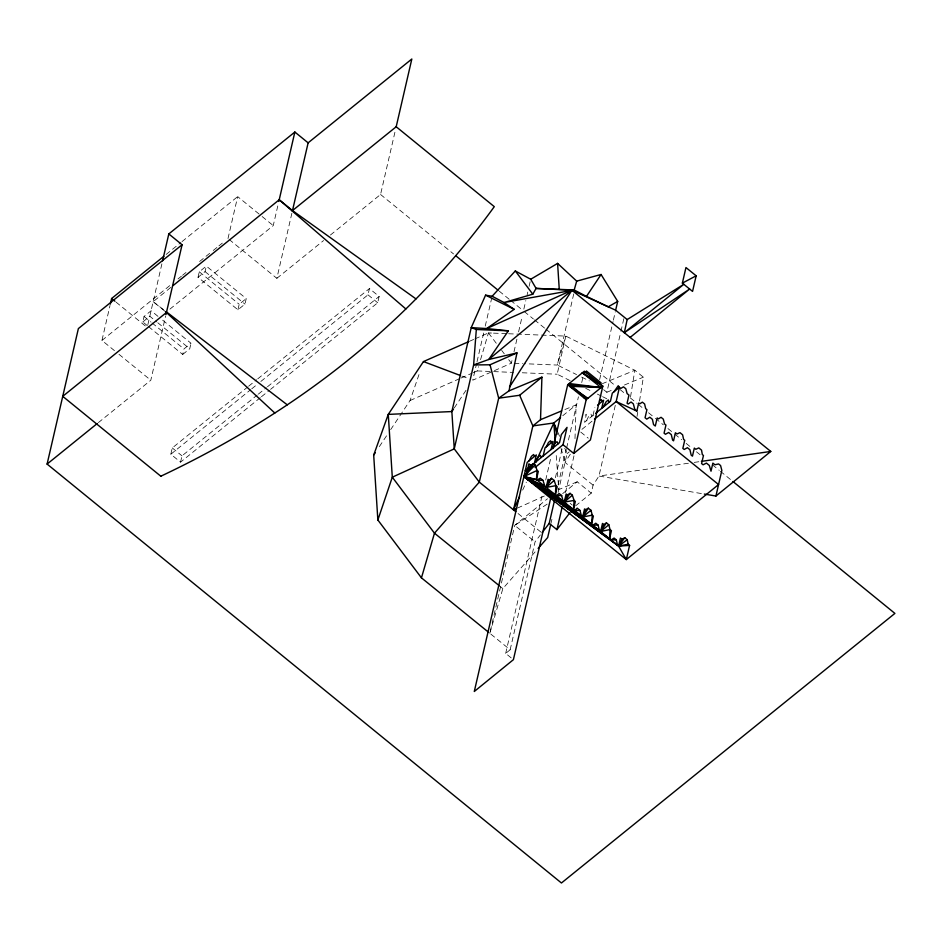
<?xml version="1.0" encoding="UTF-8"?>
<svg xmlns="http://www.w3.org/2000/svg" width="942" height="942" viewBox="0 0 942 942"><rect width="100%" height="100%" fill="white"/><g stroke="black" fill="none" stroke-linecap="round" stroke-linejoin="round"><path stroke-width="0.71" stroke-dasharray="4.71 3.53" d="M574.997 438.607L576.104 404.872L564.246 409.817M630.528 396.888L634.837 370.265L565.812 336.106L519.796 334.21M637.028 416.423L637.71 412.219M639.524 401.009L643.374 377.177L634.837 370.265L602.374 383.677M570.134 380.627L557.169 374.209L565.812 336.106L557.323 365.06L524.282 363.706M114.441 350.624L101.948 340.439L110.014 305.502M147.352 325.661L142.795 321.952L144.067 316.441L151.109 310.754L160.222 318.184M147.859 324.66L161.93 263.701M98.38 422.617L150.802 380.238L165.615 316.053M198.02 277.301L199.292 271.802L206.333 266.103L246.227 298.602L244.955 304.113L237.926 309.8L198.02 277.301L205.062 271.614L206.333 266.103M148.495 326.591L182.701 354.451L183.961 348.94L191.002 343.253L161.365 319.114M182.701 354.451L189.731 348.764L191.002 343.253M260.31 397.665L180.546 462.157L170.832 454.232L172.28 447.945L247.499 387.138M227.999 238.538L237.678 196.607L261.028 215.624M180.546 462.157L181.994 455.857L257.213 395.051M237.926 309.8L239.197 304.29L246.227 298.602M169.913 309.129L273.251 225.585L278.161 204.32M229.13 239.456L276.854 278.326L291.996 212.727M330.418 235.029L380.556 194.488L395.369 130.314M260.852 381.451L367.981 294.846L369.429 288.558L379.143 296.471L377.695 302.759L270.566 389.364M476.699 363.117L472.754 380.191L511.365 363.176L512.672 357.477M477.029 361.693L483.929 331.82M485.236 326.132L491.806 297.684M513.991 351.79L517.276 337.566M518.583 331.878L522.198 316.229M523.846 309.117L525.813 300.58M527.131 294.893L527.779 292.044M529.098 286.356L530.735 279.244M511.2 657.881L505.677 653.407L510.152 649.768L489.828 633.295L514.732 525.389L547.467 498.765M573.737 293.928L557.323 365.06L576.539 374.575M505.677 653.407L542.392 494.362M545.701 480.031L550.67 458.542M510.152 649.768L535.056 541.862L540.367 534.938M555.415 477.7L562.362 447.615M558.076 484.977L566.295 449.416M566.613 448.003L578.435 396.794M581.72 382.57L583.039 376.882M550.94 523.446L551.918 519.219M558.1 492.419L567.06 453.62L564.764 448.298M565.506 492.56L574.396 454.032M599.618 379.673L613.042 321.552M613.372 320.139L615.338 311.625M593.013 415.422L594.885 407.321M603.645 389.67L606.848 392.272L620.59 332.762M620.919 331.337L623.863 318.549M575.55 505.913L591.235 493.149L593.083 485.165L598.959 476.04L615.503 404.401M489.828 633.295L502.851 588.609L537.187 549.504M473.19 372.702L477.217 370.924L478.465 366.697M480.55 359.667L488.451 332.926L507.491 333.703M390.671 429.634L410.064 400.527L420.108 371.313M522.657 490.099L526.331 482.198M586.477 420.733L588.962 415.716L590.964 414.08L591.882 416.34M593.083 485.165L565.023 462.416L570.982 453.173M379.355 446.614L387.433 434.486M454.268 407.933L466.325 389.847M562.786 415.705L576.104 404.872M585.241 415.163L586.407 414.221L584.546 422.31L593.33 415.163M581.956 429.352L592.212 421.015M567.06 453.62L569.251 451.842M562.645 493.632L577.211 481.786L591.235 493.149M166.133 254.446L180.899 242.506M182.03 241.588L237.678 196.607M101.948 340.439L171.22 284.437M178.026 278.926L181.429 276.171M182.571 275.252L185.974 272.497M199.61 261.487L212.091 251.384M213.233 250.466L217.779 246.792M218.909 245.874L222.312 243.118M164.779 311.143L153.157 301.675L171.103 287.169M142.795 321.952L149.837 316.265L156.678 321.834M276.854 278.326L323.577 240.551M248.629 386.22L256.613 379.767M257.755 378.849L369.429 288.558M170.832 454.232L250.596 389.741M251.738 388.822L256.295 385.137M258.344 394.133L266.327 387.68M267.469 386.762L379.143 296.471M261.452 396.735L269.436 390.294M547.184 504.111L514.732 525.389L535.056 541.862M517.488 508.056L545.442 495.551M469.328 341.357L473.696 339.426M475.039 338.837L488.451 332.926L491.524 333.044M410.064 400.527L459.755 378.625M461.097 378.025L471.848 373.291M577.211 481.786L558.759 489.593L556.086 453.396M606.848 392.272L613.607 389.47M624.428 385.007L643.374 377.177M688.39 463.24L598.959 476.04L702.92 493.82M694.172 462.404L699.953 461.58M508.598 333.751L518.441 334.151M514.238 363.294L522.845 363.647M477.217 370.924L513.555 372.42M522.28 372.773L557.169 374.209M461.804 376.058L468.657 378.637M581.661 377.106L589.351 380.909M585.7 388.328L592.177 391.531M597.369 394.097L601.255 396.029M602.562 396.676L607.743 399.243M153.157 301.675L164.826 310.648M580.743 432.084L588.267 438.183M570.11 503.322L572.265 505.077M518.053 513.531L543.122 533.855M500.579 586.772L502.851 588.609M380.556 194.488L453.549 253.94M499.166 291.09L509.422 299.45M510.564 300.38L523.116 310.601M524.247 311.531L533.372 318.961M534.514 319.891L544.782 328.252M545.924 329.17L615.491 385.831M620.048 389.552L625.747 394.192M630.316 397.913L637.157 403.482M638.299 404.412L643.998 409.063M648.567 412.773L654.266 417.424M655.408 418.342L663.392 424.854M667.949 428.563L673.648 433.214M674.79 434.144L681.631 439.714M686.2 443.423L691.899 448.074M696.456 451.783L701.025 455.504M712.423 464.795L719.264 470.364M720.406 471.294L731.816 480.585M367.981 294.846L377.695 302.759M262.135 216.53L273.251 225.585M205.062 271.614L244.955 304.113M199.292 271.802L239.197 304.29M157.809 322.765L189.731 348.764M144.067 316.441L150.908 322.011M152.051 322.941L183.961 348.94M116.066 302.135L146.092 326.58M118.986 354.322L150.802 380.238M172.28 447.945L181.994 455.857M488.451 332.926L497.258 344.56M501.674 350.377L504.311 353.862M508.715 359.679L511.365 363.176M557.864 432.307L559.583 436.299M561.032 448.333L565.023 462.416"/><path stroke-width="1.41" d="M516.157 508.645L513.496 509.834L532.866 425.914L540.52 419.685L541.921 377.153L508.998 390.859L498.683 398.195L479.301 482.116L434.474 533.184L421.451 577.858L488.686 632.365M529.38 467.161L525.306 470.482L527.049 471.883L530.652 465.207L533.561 463.758L523.905 476.558L609.556 538.777L610.004 529.534L608.826 524.776L606.448 522.857L603.916 524.6L600.619 531.535L523.905 476.558L533.561 463.758L535.103 465.018L537.128 470.458L536.434 479.502L618.576 546.089L626.312 559.583L718.569 484.553L616.162 401.539L619.436 387.362L618.246 385.725L613.948 391.825M599.477 530.605L598.04 525.047L592.859 525.247L523.905 476.558L563.139 501.144L561.644 495.551L556.486 495.751L523.905 476.558L611.005 539.943L614.102 538.07L616.268 539.825L617.575 545.277L523.905 476.558L544.912 486.366L542.981 480.42L537.058 480.008L523.905 476.558L618.576 546.089L622.073 539.319L624.782 537.717L627.254 539.719L628.161 544.252L629.586 545.406L626.312 559.583L523.905 476.558L536.434 479.502L538.306 471.4L537.128 470.458L523.905 476.558L555.356 494.844L555.898 485.672L554.179 480.479L551.459 478.277L549.351 480.361L546.195 487.414L523.905 476.558L535.103 465.018M573.478 509.528L574.114 500.438L572.336 495.198L570.04 493.337L567.39 494.986L564.27 502.062L523.905 476.558L591.505 524.152L593.378 516.051L592.283 515.156L590.964 510.305L588.35 508.185L585.559 509.716L582.686 516.993L523.905 476.558L573.478 509.528L575.35 501.438L574.114 500.438L564.27 502.062L566.13 493.973L567.39 494.986M421.451 577.858L377.86 520.008L392.296 477.194L454.256 448.863L451.854 411.56L471.236 327.628L486.72 328.546L514.191 309.329L504.052 302.523L492.136 296.259L485.566 295.164L471.236 327.628L476.311 329.5L473.626 364.943L454.256 448.863L479.301 482.116L515.769 511.683M591.505 524.152L592.283 515.156L582.686 516.993L584.558 508.904L585.559 509.716M508.998 390.859L516.981 352.897L488.71 359.491L473.626 364.943L490.028 364.778L516.981 352.897M624.311 332.691L627.184 319.562L683.81 284.307L624.311 332.691L689.65 289.041L630.139 337.424M732.958 481.515L894.9 613.407L561.444 882.995L47.1 464.076L78.374 328.593L182.077 244.743L168.806 233.934L294.858 132.021L308.128 142.843L292.326 211.302M110.332 304.101L111.627 298.508L163.861 256.283M162.589 260.863L168.806 233.934M165.945 314.628L182.077 244.743M278.82 201.482L294.858 132.021M396.029 127.464L411.831 59.005L308.128 142.843M527.049 471.883L528.909 463.794L530.652 465.207M534.479 463.017L536.339 454.927L527.179 462.381L474.285 691.487L513.402 659.671L550.787 497.765M543.181 455.94L545.041 447.85L552.966 441.409L551.094 449.511M552.978 448.51L567.708 384.725L584.346 371.195L602.821 386.173L590.41 439.926L573.772 453.455L563.022 444.742L567.037 427.374L561.361 434.592L559.489 442.681L530.923 465.913M569.604 386.267L569.969 384.677L584.782 396.688L584.417 398.278L587.961 398.254L569.604 386.267L601.126 387.551L582.356 372.808L586.054 372.573L586.419 370.983L601.078 382.864L600.702 384.454L582.356 372.808L602.821 386.173L586.183 399.702L573.772 453.455M555.356 494.844L557.228 486.743L555.898 485.672L546.195 487.414L548.056 479.313L549.351 480.361M542.133 532.619L549.21 523.387L554.473 500.626M550.611 524.859L547.679 537.552L538.141 548.421M549.21 523.387L556.946 529.651L562.209 506.82M627.184 319.562L615.656 310.212L617.693 301.416L601.067 274.487L576.692 281.128L557.593 263.395L530.735 279.244L515.309 270.966L492.136 296.259M601.714 408.345L603.587 400.256L597.581 405.131M594.496 419.155L616.162 401.539L636.839 411.077L638.7 402.988L639.748 403.824L642.373 402.163L644.611 403.977L645.67 408.628L646.93 409.652L645.058 417.742L646.754 419.119L649.839 417.224L652.382 419.296L653.571 424.642L655.302 426.043L657.175 417.954L658.352 418.907L661.048 417.306L663.286 419.108L664.546 423.935L665.947 425.066L664.075 433.155L665.441 434.262L668.667 432.484L671.281 434.603L672.612 440.079L673.554 440.844L675.426 432.755L676.98 434.003L679.971 432.637L682.609 434.78L683.598 439.372L684.728 440.291L682.856 448.38L684.186 449.464L687.436 447.709L689.944 449.746L691.181 455.127L692.452 456.163L694.325 448.074L695.82 449.287L698.811 447.909L701.543 450.123L702.32 454.55L703.462 455.481L701.59 463.57L703.085 464.783L706.429 463.099L709.314 465.442L711.01 471.212L712.882 463.111L714.919 464.771L718.581 463.935L720.583 465.56L721.843 470.376L715.92 496.045L704.369 494.067M609.556 538.777L611.429 530.687L610.004 529.534L600.619 531.535L602.491 523.434L603.916 524.6M629.586 545.406L618.576 546.089L620.437 538L622.073 539.319M682.361 283.13L685.953 267.54L696.162 275.806L692.558 291.396L682.361 283.13L696.162 275.806M576.692 281.128L574.196 289.983L504.052 302.523L532.807 294.187L536.08 288.417L530.735 279.244M377.86 520.008L373.691 455.104L388.269 414.386L423.464 361.575L468.457 341.734M513.496 509.834L519.607 496.681M535.503 462.463L553.837 422.982L560.549 417.53M546.336 446.802L548.468 442.469L550.587 440.75L551.459 442.634M535.645 462.075L538.235 456.964L540.284 455.292L541.379 457.4M529.015 460.885L531.476 456.293L533.631 454.527L534.55 456.387M552.271 448.545L555.156 443.199L557.028 441.68L558.1 443.812M603.174 407.168L606.13 401.751L608.332 399.961L609.062 402.375M551.459 478.277L546.195 487.414L554.179 480.479M588.35 508.185L582.686 516.993L590.964 510.305M509.481 387.08L571.935 290.242L615.656 310.212M570.04 493.337L564.27 502.062L572.336 495.198M373.691 455.104L375.316 452.678M453.467 409.146L451.854 411.56L388.269 414.386L392.296 477.194L434.474 533.184L499.484 585.877M715.92 496.045L770.78 451.442L571.935 290.242L536.08 288.417L574.196 289.983L586.477 296.389L601.067 274.487M606.448 522.857L600.619 531.535L608.826 524.776M508.397 330.819L488.71 359.491L571.935 290.242L486.72 328.546L508.397 330.819L476.311 329.5M628.161 544.252L618.576 546.089L624.782 537.717M556.946 529.651L570.051 512.53M173.104 285.556L279.209 199.775L292.491 210.584L396.193 126.746L494.291 206.651A1110.159 879.569 13 0 1 415.999 298.908C373.326 341.993 325.755 380.144 274.817 413.02A1110.63 879.946 13 0 1 160.823 476.216M574.679 510.505L577.175 508.138L580.025 510.446L581.402 515.945L523.905 476.558L574.679 510.505L580.025 510.446M556.486 495.751L559.112 493.502L561.644 495.551M490.028 364.778L498.683 398.195L519.654 395.263L541.921 377.153M599.477 400.986L601.22 399.573L602.421 401.198M595.615 413.303L610.451 401.233L612.324 393.144L619.436 387.362L620.766 388.445L623.474 386.844L625.806 388.728L627.125 393.603L628.962 395.087L627.089 403.176L628.137 404.024L631.069 402.01L633.33 403.847L634.826 409.44L636.839 411.077M535.08 467.467L563.022 444.742M274.817 413.02L166.44 312.497L62.737 396.335L160.835 476.228M47.1 464.076L97.238 423.535M618.576 546.089L627.254 539.719M592.859 525.247L595.791 523.222L598.04 525.047M617.693 301.416L608.202 306.809L586.477 296.389M537.058 480.008L540.272 478.218L542.981 480.42M540.52 419.685L561.609 410.912M701.401 461.368L770.78 451.442M611.005 539.943L616.268 539.825M569.203 383.512L601.126 387.551L567.708 384.725L586.183 399.702M423.464 361.575L460.438 375.54M485.566 295.164L514.191 309.329M292.491 210.584L415.975 298.897M165.992 311.543L287.251 404.836M455.822 255.788L498.024 290.16M165.615 311.814L166.44 312.497M111.627 298.508L114.959 301.228M279.209 199.775L405.849 308.952M515.309 270.966L532.807 294.187M557.287 430.977L553.837 422.982L532.866 425.914L519.654 395.263M557.04 434.25L553.837 422.982L555.333 443.258M557.593 263.395L559.265 289.453"/></g></svg>
